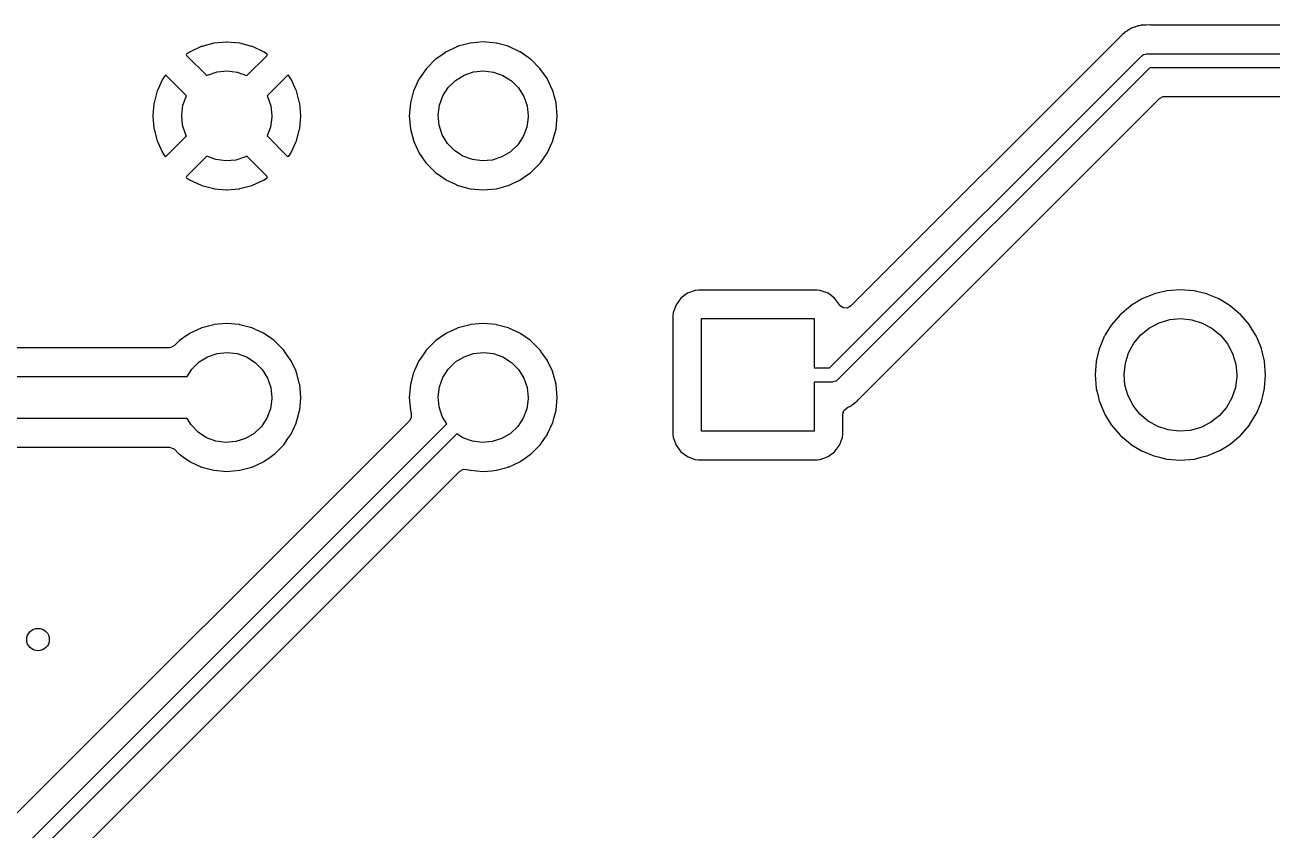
# Model space of a CAD drawing. Extents: x 0.3 to 11.5, y -8.2 to 3.2.
# Drawn here: x 9.9 to 10.771, y -2.288 to -1.725 of the extents above; entities that cross this region are included whole.
import ezdxf

# ---------------------------------------------------------------- set-up
doc = ezdxf.new("R2010")
doc.units = 0
doc.header["$MEASUREMENT"] = 0
doc.layers.add('BLACK', color=7, linetype='CONTINUOUS')

msp = doc.modelspace()

# ---------------------------------------------------------------- linework, layer by layer
at = {"layer": 'BLACK', "linetype": 'CONTINUOUS'}
for p, q in [((10.6818, -1.72512), (10.68, -1.72517)), ((10.6822, -1.72508), (10.6818, -1.72512)), ((10.6824, -1.72506), (10.6822, -1.72508)), ((10.6835, -1.72506), (10.6824, -1.72506)), ((10.6836, -1.72506), (10.6835, -1.72506)), ((10.686, -1.72498), (10.6836, -1.72506)), ((10.6863, -1.72497), (10.686, -1.72498)), ((10.686, -1.72498), (10.686, -1.72498)), ((10.6866, -1.72504), (10.6863, -1.72497)), ((10.687, -1.72506), (10.6866, -1.72504)), ((10.8809, -1.72506), (10.687, -1.72506)), ((10.6653, -1.73336), (10.477, -1.92169)), ((10.6656, -1.73302), (10.6653, -1.73336)), ((10.6664, -1.73209), (10.6656, -1.73302)), ((10.6667, -1.73167), (10.6664, -1.73209)), ((10.6674, -1.73121), (10.6667, -1.73167)), ((10.668, -1.7307), (10.6674, -1.73121)), ((10.6685, -1.73014), (10.668, -1.7307)), ((10.67, -1.72925), (10.6685, -1.73014)), ((10.6704, -1.72899), (10.67, -1.72925)), ((10.6713, -1.72836), (10.6704, -1.72899)), ((10.6718, -1.72797), (10.6713, -1.72836)), ((10.6723, -1.7278), (10.6718, -1.72797)), ((10.6726, -1.72768), (10.6723, -1.7278)), ((10.6733, -1.72733), (10.6726, -1.72768)), ((10.6737, -1.72709), (10.6733, -1.72733)), ((10.674, -1.72693), (10.6737, -1.72709)), ((10.675, -1.72663), (10.674, -1.72693)), ((10.6756, -1.72644), (10.675, -1.72663)), ((10.6761, -1.72629), (10.6756, -1.72644)), ((10.6774, -1.72577), (10.6761, -1.72629)), ((10.6777, -1.72565), (10.6774, -1.72577)), ((10.6774, -1.72577), (10.6774, -1.72577)), ((10.6784, -1.72556), (10.6777, -1.72565)), ((10.6785, -1.72555), (10.6784, -1.72556)), ((10.6793, -1.72539), (10.6785, -1.72555)), ((10.6797, -1.72526), (10.6793, -1.72539)), ((10.68, -1.72517), (10.6797, -1.72526)), ((10.6797, -1.72526), (10.6797, -1.72526)), ((10.0233, -1.7401), (10.0155, -1.74372)), ((10.0237, -1.73995), (10.0233, -1.7401)), ((10.032, -1.73773), (10.0237, -1.73995)), ((10.0324, -1.73766), (10.032, -1.73773)), ((10.0409, -1.73691), (10.0324, -1.73766)), ((10.0414, -1.73691), (10.0409, -1.73691)), ((10.0499, -1.73766), (10.0414, -1.73691)), ((10.0503, -1.73773), (10.0499, -1.73766)), ((10.0586, -1.73995), (10.0503, -1.73773)), ((10.059, -1.7401), (10.0586, -1.73995)), ((10.0668, -1.74372), (10.059, -1.7401)), ((10.2024, -1.74008), (10.1946, -1.74371)), ((10.2026, -1.73999), (10.2024, -1.74008)), ((10.2024, -1.74008), (10.2024, -1.74008)), ((10.2028, -1.73993), (10.2026, -1.73999)), ((10.2111, -1.73771), (10.2028, -1.73993)), ((10.2028, -1.73993), (10.2028, -1.73993)), ((10.2113, -1.73766), (10.2111, -1.73771)), ((10.2111, -1.73771), (10.2111, -1.73771)), ((10.2203, -1.73687), (10.2113, -1.73766)), ((10.2293, -1.73766), (10.2203, -1.73687)), ((10.2295, -1.73771), (10.2293, -1.73766)), ((10.2378, -1.73993), (10.2295, -1.73771)), ((10.2295, -1.73771), (10.2295, -1.73771)), ((10.238, -1.73999), (10.2378, -1.73993)), ((10.2378, -1.73993), (10.2378, -1.73993)), ((10.2382, -1.74008), (10.238, -1.73999)), ((10.2459, -1.74371), (10.2382, -1.74008)), ((10.2382, -1.74008), (10.2382, -1.74008)), ((10.0131, -1.74537), (10.0127, -1.74579)), ((10.0127, -1.74579), (10.013, -1.74632)), ((10.013, -1.74632), (10.0271, -1.76044)), ((10.0151, -1.74394), (10.0131, -1.74537)), ((10.0155, -1.74372), (10.0151, -1.74394)), ((10.0552, -1.76041), (10.0693, -1.74629)), ((10.0672, -1.74394), (10.0668, -1.74372)), ((10.0692, -1.74535), (10.0672, -1.74394)), ((10.0696, -1.74582), (10.0692, -1.74535)), ((10.0693, -1.74629), (10.0696, -1.74582)), ((10.187, -1.74897), (10.1807, -1.75534)), ((10.1872, -1.74884), (10.187, -1.74897)), ((10.1922, -1.74537), (10.1872, -1.74884)), ((10.1872, -1.74884), (10.1872, -1.74884)), ((10.1944, -1.7438), (10.1922, -1.74537)), ((10.1946, -1.74371), (10.1944, -1.7438)), ((10.1946, -1.74371), (10.1946, -1.74371)), ((10.2461, -1.7438), (10.2459, -1.74371)), ((10.2459, -1.74371), (10.2459, -1.74371)), ((10.2484, -1.74537), (10.2461, -1.7438)), ((10.2533, -1.74884), (10.2484, -1.74537)), ((10.2535, -1.74897), (10.2533, -1.74884)), ((10.2533, -1.74884), (10.2533, -1.74884)), ((10.2599, -1.75534), (10.2535, -1.74897)), ((10.4622, -1.96476), (10.6805, -1.74652)), ((10.6805, -1.74652), (10.6812, -1.746)), ((10.6812, -1.746), (10.6813, -1.74586)), ((10.6813, -1.74586), (10.6814, -1.74583)), ((10.6814, -1.74583), (10.6816, -1.74568)), ((10.6816, -1.74568), (10.6828, -1.74542)), ((10.6828, -1.74542), (10.6839, -1.74508)), ((10.6839, -1.74508), (10.898, -1.74508)), ((10.0277, -1.76008), (10.0344, -1.75782)), ((10.0344, -1.75782), (10.0414, -1.75709)), ((10.0414, -1.75709), (10.0483, -1.75792)), ((10.0483, -1.75792), (10.055, -1.76027)), ((10.1807, -1.75534), (10.1755, -1.76273)), ((10.2069, -1.76008), (10.2135, -1.75782)), ((10.2135, -1.75782), (10.2205, -1.75709)), ((10.2205, -1.75709), (10.2275, -1.75792)), ((10.2275, -1.75792), (10.2341, -1.76027)), ((10.2651, -1.76273), (10.2599, -1.75534)), ((10.686, -1.75492), (10.4677, -1.97316)), ((10.898, -1.75492), (10.686, -1.75492)), ((9.99629, -1.76293), (9.99266, -1.77071)), ((9.9965, -1.76256), (9.99629, -1.76293)), ((9.99791, -1.76054), (9.9965, -1.76256)), ((9.99839, -1.76018), (9.99791, -1.76054)), ((9.99885, -1.76043), (9.99839, -1.76018)), ((10.013, -1.77454), (9.99885, -1.76043)), ((10.0271, -1.76044), (10.0277, -1.76008)), ((10.055, -1.76027), (10.0552, -1.76041)), ((10.0834, -1.76046), (10.0693, -1.77457)), ((10.0839, -1.76018), (10.0834, -1.76046)), ((10.0844, -1.76051), (10.0839, -1.76018)), ((10.0858, -1.76256), (10.0844, -1.76051)), ((10.086, -1.76293), (10.0858, -1.76256)), ((10.0896, -1.77071), (10.086, -1.76293)), ((10.1754, -1.76292), (10.1721, -1.77009)), ((10.1755, -1.76273), (10.1754, -1.76292)), ((10.1754, -1.76292), (10.1754, -1.76292)), ((10.1921, -1.77458), (10.1959, -1.76868)), ((10.1959, -1.76868), (10.2009, -1.76376)), ((10.2009, -1.76376), (10.2069, -1.76008)), ((10.2341, -1.76027), (10.24, -1.76404)), ((10.24, -1.76404), (10.245, -1.76902)), ((10.2652, -1.76292), (10.2651, -1.76273)), ((10.2685, -1.77009), (10.2652, -1.76292)), ((10.2652, -1.76292), (10.2652, -1.76292)), ((9.99251, -1.77111), (9.99029, -1.7794)), ((9.99266, -1.77071), (9.99251, -1.77111)), ((10.0105, -1.78118), (10.0129, -1.77458)), ((10.0129, -1.77458), (10.013, -1.77454)), ((10.0693, -1.77457), (10.0695, -1.77497)), ((10.0695, -1.77497), (10.0719, -1.7816)), ((10.0898, -1.77111), (10.0896, -1.77071)), ((10.092, -1.7794), (10.0898, -1.77111)), ((10.1716, -1.7711), (10.1694, -1.77939)), ((10.1717, -1.7709), (10.1716, -1.7711)), ((10.1716, -1.7711), (10.1716, -1.7711)), ((10.1721, -1.77009), (10.1717, -1.7709)), ((10.1897, -1.78118), (10.1921, -1.77458)), ((10.245, -1.76902), (10.2487, -1.77497)), ((10.2487, -1.77497), (10.251, -1.7816)), ((10.2689, -1.7709), (10.2685, -1.77009)), ((10.2689, -1.7711), (10.2689, -1.7709)), ((10.2712, -1.77939), (10.2689, -1.7711)), ((10.2689, -1.7711), (10.2689, -1.7711)), ((10.4829, -1.98632), (10.6928, -1.77639)), ((10.6928, -1.77639), (10.6953, -1.77505)), ((10.6953, -1.77505), (10.6963, -1.77494)), ((10.6963, -1.77494), (10.8809, -1.77494)), ((9.99022, -1.77982), (9.98947, -1.78837)), ((9.99029, -1.7794), (9.99022, -1.77982)), ((10.0097, -1.78814), (10.0105, -1.78118)), ((10.0719, -1.7816), (10.0726, -1.78858)), ((10.0921, -1.77982), (10.092, -1.7794)), ((10.0928, -1.78837), (10.0921, -1.77982)), ((10.1694, -1.7796), (10.1686, -1.78858)), ((10.1694, -1.77939), (10.1694, -1.7796)), ((10.1888, -1.78814), (10.1897, -1.78118)), ((10.251, -1.7816), (10.2518, -1.78858)), ((10.2712, -1.7796), (10.2712, -1.77939)), ((10.272, -1.78858), (10.2712, -1.7796)), ((9.98947, -1.78837), (9.98947, -1.7888)), ((9.98947, -1.7888), (9.99022, -1.79734)), ((10.0103, -1.79513), (10.0097, -1.78814)), ((10.0726, -1.78946), (10.0717, -1.79642)), ((10.0726, -1.78858), (10.0726, -1.78946)), ((10.0921, -1.79734), (10.0928, -1.7888)), ((10.0928, -1.7888), (10.0928, -1.78837)), ((10.1686, -1.78858), (10.1694, -1.79756)), ((10.1895, -1.79513), (10.1888, -1.78814)), ((10.2518, -1.78946), (10.2508, -1.79642)), ((10.2518, -1.78858), (10.2518, -1.78946)), ((10.2712, -1.79756), (10.272, -1.78858)), ((9.99022, -1.79734), (9.99029, -1.79777)), ((9.99029, -1.79777), (9.99251, -1.80605)), ((9.99888, -1.81671), (10.013, -1.80256)), ((10.0126, -1.80179), (10.0103, -1.79513)), ((10.013, -1.80256), (10.0126, -1.80179)), ((10.0717, -1.79642), (10.0693, -1.8026)), ((10.0693, -1.8026), (10.0834, -1.81674)), ((10.0898, -1.80605), (10.092, -1.79777)), ((10.092, -1.79777), (10.0921, -1.79734)), ((10.1694, -1.79756), (10.1694, -1.79777)), ((10.1694, -1.79777), (10.1694, -1.79777)), ((10.1694, -1.79777), (10.1715, -1.80564)), ((10.1917, -1.80179), (10.1895, -1.79513)), ((10.1953, -1.8078), (10.1917, -1.80179)), ((10.2483, -1.80298), (10.2444, -1.80883)), ((10.2508, -1.79642), (10.2483, -1.80298)), ((10.269, -1.80564), (10.2712, -1.79777)), ((10.2712, -1.79777), (10.2712, -1.79756)), ((10.2712, -1.79777), (10.2712, -1.79777)), ((9.99251, -1.80605), (9.99266, -1.80646)), ((9.99266, -1.80646), (9.99629, -1.81423)), ((10.086, -1.81423), (10.0896, -1.80646)), ((10.0896, -1.80646), (10.0898, -1.80605)), ((10.1715, -1.80564), (10.1717, -1.80627)), ((10.1717, -1.80627), (10.1718, -1.80647)), ((10.1718, -1.80647), (10.1718, -1.80647)), ((10.1718, -1.80647), (10.1754, -1.81424)), ((10.2002, -1.81285), (10.1953, -1.8078)), ((10.2444, -1.80883), (10.2393, -1.81367)), ((10.2652, -1.81424), (10.2688, -1.80647)), ((10.2688, -1.80647), (10.2689, -1.80627)), ((10.2688, -1.80647), (10.2688, -1.80647)), ((10.2689, -1.80627), (10.269, -1.80564)), ((9.99629, -1.81423), (9.9965, -1.81461)), ((9.9965, -1.81461), (9.99794, -1.81666)), ((9.99794, -1.81666), (9.99835, -1.81699)), ((9.99835, -1.81699), (9.99888, -1.81671)), ((10.0271, -1.81676), (10.013, -1.83088)), ((10.0335, -1.81914), (10.0271, -1.81676)), ((10.0405, -1.82007), (10.0335, -1.81914)), ((10.0475, -1.81944), (10.0405, -1.82007)), ((10.0542, -1.81727), (10.0475, -1.81944)), ((10.0551, -1.81669), (10.0542, -1.81727)), ((10.0693, -1.83085), (10.0551, -1.81669)), ((10.0834, -1.81674), (10.0839, -1.81699)), ((10.0839, -1.81699), (10.0844, -1.81662)), ((10.0844, -1.81662), (10.0858, -1.81461)), ((10.0858, -1.81461), (10.086, -1.81423)), ((10.1754, -1.81424), (10.1754, -1.81424)), ((10.1754, -1.81424), (10.1755, -1.81444)), ((10.1755, -1.81444), (10.1756, -1.81462)), ((10.1756, -1.81462), (10.1803, -1.8213)), ((10.2061, -1.8167), (10.2002, -1.81285)), ((10.2127, -1.81914), (10.2061, -1.8167)), ((10.2196, -1.82007), (10.2127, -1.81914)), ((10.2266, -1.81944), (10.2196, -1.82007)), ((10.2333, -1.81727), (10.2266, -1.81944)), ((10.2393, -1.81367), (10.2333, -1.81727)), ((10.2603, -1.8213), (10.2649, -1.81462)), ((10.2649, -1.81462), (10.2651, -1.81444)), ((10.2651, -1.81444), (10.2652, -1.81424)), ((10.2652, -1.81424), (10.2652, -1.81424)), ((10.1803, -1.8213), (10.1807, -1.82182)), ((10.1807, -1.82182), (10.187, -1.8282)), ((10.187, -1.8282), (10.1872, -1.82832)), ((10.1872, -1.82832), (10.1872, -1.82832)), ((10.1872, -1.82832), (10.189, -1.8296)), ((10.189, -1.8296), (10.1944, -1.83337)), ((10.2461, -1.83337), (10.2515, -1.8296)), ((10.2515, -1.8296), (10.2533, -1.82832)), ((10.2533, -1.82832), (10.2535, -1.8282)), ((10.2533, -1.82832), (10.2533, -1.82832)), ((10.2535, -1.8282), (10.2599, -1.82182)), ((10.2599, -1.82182), (10.2603, -1.8213)), ((10.013, -1.83088), (10.0127, -1.83134)), ((10.0127, -1.83134), (10.0131, -1.83181)), ((10.0131, -1.83181), (10.0151, -1.83323)), ((10.0151, -1.83323), (10.0155, -1.83344)), ((10.0155, -1.83344), (10.0233, -1.83707)), ((10.0233, -1.83707), (10.0237, -1.83721)), ((10.0237, -1.83721), (10.032, -1.83943)), ((10.0503, -1.83943), (10.0586, -1.83721)), ((10.0586, -1.83721), (10.059, -1.83707)), ((10.059, -1.83707), (10.0668, -1.83344)), ((10.0668, -1.83344), (10.0672, -1.83323)), ((10.0672, -1.83323), (10.0692, -1.83179)), ((10.0692, -1.83179), (10.0695, -1.83138)), ((10.0695, -1.83138), (10.0693, -1.83085)), ((10.1944, -1.83337), (10.1946, -1.83346)), ((10.1946, -1.83346), (10.1946, -1.83346)), ((10.1946, -1.83346), (10.2004, -1.83615)), ((10.2004, -1.83615), (10.2026, -1.83718)), ((10.2026, -1.83718), (10.2028, -1.83723)), ((10.2028, -1.83723), (10.2028, -1.83723)), ((10.2028, -1.83723), (10.2111, -1.83945)), ((10.2295, -1.83945), (10.2378, -1.83723)), ((10.2378, -1.83723), (10.238, -1.83718)), ((10.2378, -1.83723), (10.2378, -1.83723)), ((10.238, -1.83718), (10.2402, -1.83615)), ((10.2402, -1.83615), (10.2459, -1.83346)), ((10.2459, -1.83346), (10.2461, -1.83337)), ((10.2459, -1.83346), (10.2459, -1.83346)), ((10.032, -1.83943), (10.0324, -1.83951)), ((10.0324, -1.83951), (10.0409, -1.84026)), ((10.0409, -1.84026), (10.0414, -1.84026)), ((10.0414, -1.84026), (10.0499, -1.83951)), ((10.0499, -1.83951), (10.0503, -1.83943)), ((10.2111, -1.83945), (10.2111, -1.83945)), ((10.2111, -1.83945), (10.2113, -1.83951)), ((10.2113, -1.83951), (10.2203, -1.8403)), ((10.2203, -1.8403), (10.2293, -1.83951)), ((10.2293, -1.83951), (10.2295, -1.83945)), ((10.2295, -1.83945), (10.2295, -1.83945)), ((10.3584, -1.91601), (10.355, -1.9206)), ((10.363, -1.91257), (10.3584, -1.91601)), ((10.3684, -1.91056), (10.363, -1.91257)), ((10.3708, -1.9103), (10.3684, -1.91056)), ((10.4534, -1.9103), (10.3708, -1.9103)), ((10.4558, -1.91056), (10.4534, -1.9103)), ((10.4612, -1.91257), (10.4558, -1.91056)), ((10.4658, -1.91601), (10.4612, -1.91257)), ((10.4692, -1.9206), (10.4658, -1.91601)), ((10.6802, -1.91671), (10.6725, -1.92139)), ((10.6803, -1.9166), (10.6802, -1.91671)), ((10.6805, -1.91653), (10.6803, -1.9166)), ((10.6888, -1.9131), (10.6805, -1.91653)), ((10.6805, -1.91653), (10.6805, -1.91653)), ((10.689, -1.91303), (10.6888, -1.9131)), ((10.6888, -1.9131), (10.6888, -1.9131)), ((10.6921, -1.91227), (10.689, -1.91303)), ((10.6979, -1.91089), (10.6921, -1.91227)), ((10.6981, -1.91085), (10.6979, -1.91089)), ((10.6979, -1.91089), (10.6979, -1.91089)), ((10.7074, -1.91011), (10.6981, -1.91085)), ((10.7167, -1.91085), (10.7074, -1.91011)), ((10.7169, -1.91089), (10.7167, -1.91085)), ((10.7226, -1.91227), (10.7169, -1.91089)), ((10.7169, -1.91089), (10.7169, -1.91089)), ((10.7258, -1.91303), (10.7226, -1.91227)), ((10.726, -1.9131), (10.7258, -1.91303)), ((10.7342, -1.91653), (10.726, -1.9131)), ((10.726, -1.9131), (10.726, -1.9131)), ((10.7344, -1.9166), (10.7342, -1.91653)), ((10.7342, -1.91653), (10.7342, -1.91653)), ((10.7346, -1.91671), (10.7344, -1.9166)), ((10.7422, -1.92139), (10.7346, -1.91671)), ((10.355, -1.9206), (10.353, -1.92597)), ((10.4693, -1.9208), (10.4692, -1.9206)), ((10.4695, -1.92116), (10.4693, -1.9208)), ((10.4717, -1.92283), (10.4695, -1.92116)), ((10.4745, -1.92303), (10.4717, -1.92283)), ((10.477, -1.92169), (10.4745, -1.92303)), ((10.6724, -1.92149), (10.6652, -1.92756)), ((10.6725, -1.92139), (10.6724, -1.92149)), ((10.6725, -1.92139), (10.6725, -1.92139)), ((10.7424, -1.92149), (10.7422, -1.92139)), ((10.7422, -1.92139), (10.7422, -1.92139)), ((10.7495, -1.92756), (10.7424, -1.92149)), ((10.0411, -1.93372), (10.0322, -1.93451)), ((10.0501, -1.93451), (10.0411, -1.93372)), ((10.2203, -1.93372), (10.2113, -1.93451)), ((10.2293, -1.93451), (10.2203, -1.93372)), ((10.353, -1.92597), (10.3527, -1.92842)), ((10.3527, -1.92842), (10.3527, -2.01095)), ((10.3727, -2.00906), (10.3727, -1.93031)), ((10.3727, -1.93031), (10.4515, -1.93031)), ((10.4515, -1.93031), (10.4515, -1.96476)), ((10.6652, -1.92756), (10.6592, -1.93467)), ((10.6858, -1.93674), (10.6926, -1.93318)), ((10.6926, -1.93318), (10.7, -1.93101)), ((10.7, -1.93101), (10.7076, -1.93032)), ((10.7076, -1.93032), (10.7153, -1.93112)), ((10.7153, -1.93112), (10.7226, -1.93339)), ((10.7226, -1.93339), (10.7294, -1.93705)), ((10.7556, -1.93467), (10.7495, -1.92756)), ((10.0134, -1.94197), (10.0081, -1.94569)), ((10.0153, -1.94065), (10.0134, -1.94197)), ((10.0155, -1.94056), (10.0153, -1.94065)), ((10.0233, -1.93693), (10.0155, -1.94056)), ((10.0155, -1.94056), (10.0155, -1.94056)), ((10.0235, -1.93684), (10.0233, -1.93693)), ((10.0233, -1.93693), (10.0233, -1.93693)), ((10.0237, -1.93678), (10.0235, -1.93684)), ((10.032, -1.93456), (10.0237, -1.93678)), ((10.0237, -1.93678), (10.0237, -1.93678)), ((10.0322, -1.93451), (10.032, -1.93456)), ((10.032, -1.93456), (10.032, -1.93456)), ((10.0503, -1.93456), (10.0501, -1.93451)), ((10.0586, -1.93678), (10.0503, -1.93456)), ((10.0503, -1.93456), (10.0503, -1.93456)), ((10.0588, -1.93684), (10.0586, -1.93678)), ((10.0586, -1.93678), (10.0586, -1.93678)), ((10.059, -1.93693), (10.0588, -1.93684)), ((10.0668, -1.94056), (10.059, -1.93693)), ((10.059, -1.93693), (10.059, -1.93693)), ((10.067, -1.94065), (10.0668, -1.94056)), ((10.0668, -1.94056), (10.0668, -1.94056)), ((10.0689, -1.94197), (10.067, -1.94065)), ((10.0742, -1.94569), (10.0689, -1.94197)), ((10.1925, -1.94197), (10.1872, -1.94569)), ((10.1944, -1.94065), (10.1925, -1.94197)), ((10.1946, -1.94056), (10.1944, -1.94065)), ((10.2024, -1.93693), (10.1946, -1.94056)), ((10.1946, -1.94056), (10.1946, -1.94056)), ((10.2026, -1.93684), (10.2024, -1.93693)), ((10.2024, -1.93693), (10.2024, -1.93693)), ((10.2028, -1.93678), (10.2026, -1.93684)), ((10.2111, -1.93456), (10.2028, -1.93678)), ((10.2028, -1.93678), (10.2028, -1.93678)), ((10.2113, -1.93451), (10.2111, -1.93456)), ((10.2111, -1.93456), (10.2111, -1.93456)), ((10.2295, -1.93456), (10.2293, -1.93451)), ((10.2378, -1.93678), (10.2295, -1.93456)), ((10.2295, -1.93456), (10.2295, -1.93456)), ((10.238, -1.93684), (10.2378, -1.93678)), ((10.2378, -1.93678), (10.2378, -1.93678)), ((10.2382, -1.93693), (10.238, -1.93684)), ((10.2459, -1.94056), (10.2382, -1.93693)), ((10.2382, -1.93693), (10.2382, -1.93693)), ((10.2461, -1.94065), (10.2459, -1.94056)), ((10.2459, -1.94056), (10.2459, -1.94056)), ((10.248, -1.94197), (10.2461, -1.94065)), ((10.2533, -1.94569), (10.248, -1.94197)), ((10.6542, -1.94282), (10.651, -1.95051)), ((10.6543, -1.94264), (10.6542, -1.94282)), ((10.6542, -1.94282), (10.6542, -1.94282)), ((10.6548, -1.94173), (10.6543, -1.94264)), ((10.6591, -1.93483), (10.6548, -1.94173)), ((10.6592, -1.93467), (10.6591, -1.93483)), ((10.6591, -1.93483), (10.6591, -1.93483)), ((10.6749, -1.94744), (10.6798, -1.94156)), ((10.6798, -1.94156), (10.6858, -1.93674)), ((10.7294, -1.93705), (10.7353, -1.94194)), ((10.7353, -1.94194), (10.7402, -1.9479)), ((10.7557, -1.93483), (10.7556, -1.93467)), ((10.7599, -1.94173), (10.7557, -1.93483)), ((10.7557, -1.93483), (10.7557, -1.93483)), ((10.7605, -1.94264), (10.7599, -1.94173)), ((10.7605, -1.94282), (10.7605, -1.94264)), ((10.7637, -1.95051), (10.7605, -1.94282)), ((10.7605, -1.94282), (10.7605, -1.94282)), ((10.001, -1.95065), (9.69498, -1.95065)), ((10.0021, -1.95054), (10.001, -1.95065)), ((10.0045, -1.9492), (10.0021, -1.95054)), ((10.0079, -1.94582), (10.0045, -1.9492)), ((10.0081, -1.94569), (10.0079, -1.94582)), ((10.0081, -1.94569), (10.0081, -1.94569)), ((10.0744, -1.94582), (10.0742, -1.94569)), ((10.0742, -1.94569), (10.0742, -1.94569)), ((10.0808, -1.95219), (10.0744, -1.94582)), ((10.187, -1.94582), (10.1807, -1.95219)), ((10.1872, -1.94569), (10.187, -1.94582)), ((10.1872, -1.94569), (10.1872, -1.94569)), ((10.2535, -1.94582), (10.2533, -1.94569)), ((10.2533, -1.94569), (10.2533, -1.94569)), ((10.2599, -1.95219), (10.2535, -1.94582)), ((10.6507, -1.95147), (10.6486, -1.95998)), ((10.651, -1.95051), (10.6507, -1.95128)), ((10.6507, -1.95128), (10.6507, -1.95147)), ((10.6712, -1.95418), (10.6749, -1.94744)), ((10.7402, -1.9479), (10.7438, -1.95468)), ((10.764, -1.95128), (10.7637, -1.95051)), ((10.7641, -1.95147), (10.764, -1.95128)), ((10.7661, -1.95998), (10.7641, -1.95147)), ((10.0218, -1.96061), (10.0277, -1.95693)), ((10.0277, -1.95693), (10.0344, -1.95467)), ((10.0344, -1.95467), (10.0414, -1.95394)), ((10.0414, -1.95394), (10.0483, -1.95477)), ((10.0483, -1.95477), (10.055, -1.95712)), ((10.055, -1.95712), (10.0609, -1.96089)), ((10.0809, -1.95237), (10.0808, -1.95219)), ((10.0822, -1.95426), (10.0809, -1.95237)), ((10.0809, -1.95237), (10.0809, -1.95237)), ((10.0859, -1.95958), (10.0822, -1.95426)), ((10.086, -1.95977), (10.0859, -1.95958)), ((10.0895, -1.96714), (10.086, -1.95977)), ((10.086, -1.95977), (10.086, -1.95977)), ((10.1754, -1.95977), (10.172, -1.96714)), ((10.1755, -1.95958), (10.1754, -1.95977)), ((10.1754, -1.95977), (10.1754, -1.95977)), ((10.1792, -1.95426), (10.1755, -1.95958)), ((10.1805, -1.95237), (10.1792, -1.95426)), ((10.1807, -1.95219), (10.1805, -1.95237)), ((10.1805, -1.95237), (10.1805, -1.95237)), ((10.2009, -1.96061), (10.2069, -1.95693)), ((10.2069, -1.95693), (10.2135, -1.95467)), ((10.2135, -1.95467), (10.2205, -1.95394)), ((10.2205, -1.95394), (10.2275, -1.95477)), ((10.2275, -1.95477), (10.2341, -1.95712)), ((10.2341, -1.95712), (10.24, -1.96089)), ((10.26, -1.95237), (10.2599, -1.95219)), ((10.2613, -1.95426), (10.26, -1.95237)), ((10.26, -1.95237), (10.26, -1.95237)), ((10.2651, -1.95958), (10.2613, -1.95426)), ((10.2652, -1.95977), (10.2651, -1.95958)), ((10.2686, -1.96714), (10.2652, -1.95977)), ((10.2652, -1.95977), (10.2652, -1.95977)), ((10.6485, -1.96037), (10.6478, -1.96969)), ((10.6486, -1.95998), (10.6485, -1.96037)), ((10.6689, -1.9615), (10.6712, -1.95418)), ((10.7438, -1.95468), (10.746, -1.96204)), ((10.7662, -1.96037), (10.7661, -1.95998)), ((10.7669, -1.96969), (10.7662, -1.96037)), ((10.0134, -1.97067), (10.0167, -1.96553)), ((10.0167, -1.96553), (10.0218, -1.96061)), ((10.0609, -1.96089), (10.0658, -1.96587)), ((10.0658, -1.96587), (10.0695, -1.97182)), ((10.0897, -1.96775), (10.0895, -1.96714)), ((10.0898, -1.96796), (10.0897, -1.96775)), ((10.092, -1.97624), (10.0898, -1.96796)), ((10.0898, -1.96796), (10.0898, -1.96796)), ((10.1716, -1.96796), (10.1694, -1.97624)), ((10.1717, -1.96775), (10.1716, -1.96796)), ((10.1716, -1.96796), (10.1716, -1.96796)), ((10.172, -1.96714), (10.1717, -1.96775)), ((10.1921, -1.97143), (10.1959, -1.96553)), ((10.1959, -1.96553), (10.2009, -1.96061)), ((10.24, -1.96089), (10.245, -1.96587)), ((10.245, -1.96587), (10.2487, -1.97182)), ((10.2689, -1.96775), (10.2686, -1.96714)), ((10.2689, -1.96796), (10.2689, -1.96775)), ((10.2712, -1.97624), (10.2689, -1.96796)), ((10.2689, -1.96796), (10.2689, -1.96796)), ((10.4515, -1.96476), (10.4622, -1.96476)), ((10.668, -1.96914), (10.6689, -1.9615)), ((10.746, -1.96204), (10.7467, -1.96969)), ((7.80419, -1.97067), (10.0134, -1.97067)), ((10.0695, -1.97182), (10.0719, -1.97846)), ((10.0921, -1.97645), (10.092, -1.97624)), ((10.0929, -1.98543), (10.0921, -1.97645)), ((10.1694, -1.97645), (10.1686, -1.98543)), ((10.1694, -1.97624), (10.1694, -1.97645)), ((10.1897, -1.97803), (10.1921, -1.97143)), ((10.2487, -1.97182), (10.251, -1.97846)), ((10.2712, -1.97645), (10.2712, -1.97624)), ((10.272, -1.98543), (10.2712, -1.97645)), ((10.4643, -1.97461), (10.4515, -1.97461)), ((10.4515, -1.97461), (10.4515, -2.00906)), ((10.4654, -1.97426), (10.4643, -1.97461)), ((10.4666, -1.97401), (10.4654, -1.97426)), ((10.4668, -1.97386), (10.4666, -1.97401)), ((10.4669, -1.97383), (10.4668, -1.97386)), ((10.467, -1.97369), (10.4669, -1.97383)), ((10.4677, -1.97316), (10.467, -1.97369)), ((10.6478, -1.96969), (10.6485, -1.979)), ((10.6686, -1.97679), (10.668, -1.96914)), ((10.6708, -1.98418), (10.6686, -1.97679)), ((10.7467, -1.97078), (10.7458, -1.97841)), ((10.7467, -1.96969), (10.7467, -1.97078)), ((10.7662, -1.979), (10.7669, -1.96969)), ((10.0726, -1.98631), (10.0717, -1.99327)), ((10.0719, -1.97846), (10.0726, -1.98543)), ((10.0726, -1.98543), (10.0726, -1.98631)), ((10.0921, -1.99441), (10.0929, -1.98543)), ((10.1686, -1.98543), (10.1694, -1.99441)), ((10.1888, -1.98499), (10.1897, -1.97803)), ((10.1895, -1.99198), (10.1888, -1.98499)), ((10.2518, -1.98631), (10.2508, -1.99327)), ((10.251, -1.97846), (10.2518, -1.98543)), ((10.2518, -1.98543), (10.2518, -1.98631)), ((10.2712, -1.99441), (10.272, -1.98543)), ((10.4826, -1.98667), (10.4829, -1.98632)), ((10.6485, -1.979), (10.6486, -1.97919)), ((10.6486, -1.97919), (10.6486, -1.97919)), ((10.6486, -1.97919), (10.6498, -1.98433)), ((10.6498, -1.98433), (10.6507, -1.98809)), ((10.6743, -1.99101), (10.6708, -1.98418)), ((10.7433, -1.9857), (10.7395, -1.99238)), ((10.7458, -1.97841), (10.7433, -1.9857)), ((10.764, -1.98809), (10.7649, -1.98433)), ((10.7649, -1.98433), (10.7662, -1.97919)), ((10.7662, -1.97919), (10.7662, -1.979)), ((10.7662, -1.97919), (10.7662, -1.97919)), ((10.0717, -1.99327), (10.0692, -1.99983)), ((10.0906, -1.99996), (10.092, -1.99462)), ((10.092, -1.99462), (10.0921, -1.99441)), ((10.092, -1.99462), (10.092, -1.99462)), ((10.1694, -1.99441), (10.1699, -1.99659)), ((10.1917, -1.99864), (10.1895, -1.99198)), ((10.2508, -1.99327), (10.2483, -1.99983)), ((10.2697, -1.99996), (10.2712, -1.99462)), ((10.2712, -1.99462), (10.2712, -1.99441)), ((10.2712, -1.99462), (10.2712, -1.99462)), ((10.4715, -1.99717), (10.4723, -1.99449)), ((10.4723, -1.99449), (10.4743, -1.99279)), ((10.4742, -1.99276), (10.4744, -1.99264)), ((10.4743, -1.99279), (10.4742, -1.99276)), ((10.4744, -1.99264), (10.4746, -1.99256)), ((10.4746, -1.99256), (10.4749, -1.99235)), ((10.4749, -1.99235), (10.4756, -1.99201)), ((10.4756, -1.99201), (10.4764, -1.99171)), ((10.4764, -1.99171), (10.4778, -1.99069)), ((10.4778, -1.99069), (10.4782, -1.99043)), ((10.4782, -1.99043), (10.4794, -1.98971)), ((10.4794, -1.98971), (10.4797, -1.98955)), ((10.4794, -1.98971), (10.4794, -1.98971)), ((10.4797, -1.98955), (10.4802, -1.98899)), ((10.4802, -1.98899), (10.4808, -1.98848)), ((10.4808, -1.98848), (10.4811, -1.98827)), ((10.4811, -1.98827), (10.4815, -1.98801)), ((10.4815, -1.98801), (10.4826, -1.98667)), ((10.6507, -1.98809), (10.6508, -1.98827)), ((10.6508, -1.98827), (10.6508, -1.98827)), ((10.6508, -1.98827), (10.6541, -1.99619)), ((10.679, -1.99703), (10.6743, -1.99101)), ((10.7395, -1.99238), (10.7345, -1.9982)), ((10.7607, -1.99619), (10.764, -1.98827)), ((10.764, -1.98827), (10.764, -1.98809)), ((10.764, -1.98827), (10.764, -1.98827)), ((10.0135, -2.0002), (7.79808, -2.0002)), ((10.1687, -2.0017), (9.45277, -2.71767)), ((9.45961, -2.73915), (10.1949, -2.00389)), ((10.0162, -2.00465), (10.0135, -2.0002)), ((10.0692, -1.99983), (10.0653, -2.00568)), ((10.086, -2.01109), (10.0896, -2.00332)), ((10.0896, -2.00332), (10.0897, -2.00312)), ((10.0896, -2.00332), (10.0896, -2.00332)), ((10.0897, -2.00312), (10.0906, -1.99996)), ((10.17, -1.99971), (10.1687, -2.0017)), ((10.1699, -1.99659), (10.17, -1.99691)), ((10.17, -1.99691), (10.17, -1.99971)), ((10.1949, -2.00389), (10.1917, -1.99864)), ((10.2483, -1.99983), (10.2444, -2.00568)), ((10.2652, -2.01095), (10.2688, -2.00332)), ((10.2688, -2.00332), (10.2689, -2.00312)), ((10.2688, -2.00332), (10.2688, -2.00332)), ((10.2689, -2.00312), (10.2697, -1.99996)), ((10.4715, -2.01095), (10.4715, -1.99717)), ((10.6541, -1.99619), (10.6543, -1.99673)), ((10.6543, -1.99673), (10.6544, -1.9969)), ((10.6544, -1.9969), (10.6591, -2.00454)), ((10.6849, -2.00201), (10.679, -1.99703)), ((10.6916, -2.00576), (10.6849, -2.00201)), ((10.7285, -2.00293), (10.7216, -2.00639)), ((10.7345, -1.9982), (10.7285, -2.00293)), ((10.7557, -2.00454), (10.7603, -1.9969)), ((10.7603, -1.9969), (10.7605, -1.99673)), ((10.7605, -1.99673), (10.7607, -1.99619)), ((10.2019, -2.0108), (9.46513, -2.74755)), ((10.0211, -2.0097), (10.0162, -2.00465)), ((10.0269, -2.01355), (10.0211, -2.0097)), ((10.0602, -2.01052), (10.0542, -2.01412)), ((10.0653, -2.00568), (10.0602, -2.01052)), ((10.0839, -2.01417), (10.0859, -2.01129)), ((10.0859, -2.01129), (10.086, -2.01109)), ((10.086, -2.01109), (10.086, -2.01109)), ((10.2061, -2.01355), (10.2019, -2.0108)), ((10.2393, -2.01052), (10.2333, -2.01412)), ((10.2444, -2.00568), (10.2393, -2.01052)), ((10.263, -2.01417), (10.2651, -2.01129)), ((10.2651, -2.01129), (10.2652, -2.01109)), ((10.2652, -2.01109), (10.2652, -2.01095)), ((10.2652, -2.01109), (10.2652, -2.01109)), ((10.3527, -2.01095), (10.353, -2.0134)), ((10.4515, -2.00906), (10.3727, -2.00906)), ((10.4712, -2.0134), (10.4715, -2.01095)), ((10.6591, -2.00454), (10.6591, -2.00454)), ((10.6591, -2.00454), (10.6592, -2.0047)), ((10.6592, -2.0047), (10.6652, -2.01181)), ((10.6652, -2.01181), (10.6654, -2.01194)), ((10.6654, -2.01194), (10.6654, -2.01198)), ((10.6654, -2.01198), (10.6724, -2.01788)), ((10.6989, -2.00814), (10.6916, -2.00576)), ((10.7065, -2.00905), (10.6989, -2.00814)), ((10.7142, -2.00846), (10.7065, -2.00905)), ((10.7216, -2.00639), (10.7142, -2.00846)), ((10.7424, -2.01788), (10.7493, -2.01198)), ((10.7493, -2.01194), (10.7495, -2.01181)), ((10.7493, -2.01198), (10.7493, -2.01194)), ((10.7495, -2.01181), (10.7556, -2.0047)), ((10.7556, -2.0047), (10.7557, -2.00454)), ((10.7557, -2.00454), (10.7557, -2.00454)), ((7.80121, -2.02022), (10.001, -2.02022)), ((10.001, -2.02022), (10.0037, -2.021)), ((10.0037, -2.021), (10.0045, -2.02167)), ((10.0335, -2.01599), (10.0269, -2.01355)), ((10.0405, -2.01692), (10.0335, -2.01599)), ((10.0475, -2.01629), (10.0405, -2.01692)), ((10.0542, -2.01412), (10.0475, -2.01629)), ((10.0744, -2.02505), (10.0808, -2.01867)), ((10.0808, -2.01867), (10.0809, -2.01844)), ((10.0809, -2.01844), (10.0839, -2.01417)), ((10.2127, -2.01599), (10.2061, -2.01355)), ((10.2196, -2.01692), (10.2127, -2.01599)), ((10.2266, -2.01629), (10.2196, -2.01692)), ((10.2333, -2.01412), (10.2266, -2.01629)), ((10.2535, -2.02505), (10.2599, -2.01867)), ((10.2599, -2.01867), (10.2601, -2.01844)), ((10.2601, -2.01844), (10.263, -2.01417)), ((10.353, -2.0134), (10.355, -2.01877)), ((10.355, -2.01877), (10.3584, -2.02336)), ((10.4658, -2.02336), (10.4692, -2.01877)), ((10.4692, -2.01877), (10.4712, -2.0134)), ((10.6724, -2.01788), (10.6725, -2.01798)), ((10.6725, -2.01798), (10.6725, -2.01798)), ((10.6725, -2.01798), (10.6795, -2.02224)), ((10.7353, -2.02224), (10.7422, -2.01798)), ((10.7422, -2.01798), (10.7424, -2.01788)), ((10.7422, -2.01798), (10.7422, -2.01798)), ((10.0045, -2.02167), (10.0079, -2.02505)), ((10.0079, -2.02505), (10.0081, -2.02517)), ((10.0081, -2.02517), (10.0081, -2.02517)), ((10.0081, -2.02517), (10.0108, -2.02708)), ((10.0108, -2.02708), (10.0153, -2.03022)), ((10.067, -2.03022), (10.0715, -2.02708)), ((10.0715, -2.02708), (10.0742, -2.02517)), ((10.0742, -2.02517), (10.0744, -2.02505)), ((10.0742, -2.02517), (10.0742, -2.02517)), ((10.2461, -2.03022), (10.2506, -2.02708)), ((10.2506, -2.02708), (10.2533, -2.02517)), ((10.2533, -2.02517), (10.2535, -2.02505)), ((10.2533, -2.02517), (10.2533, -2.02517)), ((10.3584, -2.02336), (10.363, -2.0268)), ((10.363, -2.0268), (10.3684, -2.02881)), ((10.3684, -2.02881), (10.3708, -2.02907)), ((10.3708, -2.02907), (10.4534, -2.02907)), ((10.4534, -2.02907), (10.4558, -2.02881)), ((10.4558, -2.02881), (10.4612, -2.0268)), ((10.4612, -2.0268), (10.4658, -2.02336)), ((10.6795, -2.02224), (10.6803, -2.02277)), ((10.6803, -2.02277), (10.6805, -2.02284)), ((10.6805, -2.02284), (10.6805, -2.02284)), ((10.6805, -2.02284), (10.6888, -2.02626)), ((10.6888, -2.02626), (10.689, -2.02634)), ((10.689, -2.02634), (10.6918, -2.02703)), ((10.6918, -2.02703), (10.6979, -2.02848)), ((10.6979, -2.02848), (10.6979, -2.02848)), ((10.6979, -2.02848), (10.6981, -2.02853)), ((10.6981, -2.02853), (10.7074, -2.02926)), ((10.7074, -2.02926), (10.7167, -2.02853)), ((10.7167, -2.02853), (10.7169, -2.02848)), ((10.7169, -2.02848), (10.7229, -2.02703)), ((10.7169, -2.02848), (10.7169, -2.02848)), ((10.7229, -2.02703), (10.7258, -2.02634)), ((10.7258, -2.02634), (10.726, -2.02626)), ((10.726, -2.02626), (10.7342, -2.02284)), ((10.7342, -2.02284), (10.7344, -2.02277)), ((10.7342, -2.02284), (10.7342, -2.02284)), ((10.7344, -2.02277), (10.7353, -2.02224)), ((9.48028, -2.76071), (10.204, -2.03697)), ((10.0153, -2.03022), (10.0155, -2.03031)), ((10.0155, -2.03031), (10.0155, -2.03031)), ((10.0155, -2.03031), (10.023, -2.03383)), ((10.023, -2.03383), (10.0235, -2.03403)), ((10.0235, -2.03403), (10.0237, -2.03408)), ((10.0237, -2.03408), (10.0237, -2.03408)), ((10.0237, -2.03408), (10.032, -2.0363)), ((10.032, -2.0363), (10.032, -2.0363)), ((10.032, -2.0363), (10.0322, -2.03636)), ((10.0322, -2.03636), (10.0411, -2.03715)), ((10.0411, -2.03715), (10.0501, -2.03636)), ((10.0501, -2.03636), (10.0503, -2.0363)), ((10.0503, -2.0363), (10.0586, -2.03408)), ((10.0503, -2.0363), (10.0503, -2.0363)), ((10.0586, -2.03408), (10.0588, -2.03403)), ((10.0586, -2.03408), (10.0586, -2.03408)), ((10.0588, -2.03403), (10.0593, -2.03383)), ((10.0593, -2.03383), (10.0668, -2.03031)), ((10.0668, -2.03031), (10.067, -2.03022)), ((10.0668, -2.03031), (10.0668, -2.03031)), ((10.204, -2.03697), (10.2065, -2.03563)), ((10.2065, -2.03563), (10.2088, -2.03569)), ((10.2088, -2.03569), (10.2111, -2.0363)), ((10.2111, -2.0363), (10.2111, -2.0363)), ((10.2111, -2.0363), (10.2113, -2.03636)), ((10.2113, -2.03636), (10.2203, -2.03715)), ((10.2203, -2.03715), (10.2264, -2.03661)), ((10.2264, -2.03661), (10.2293, -2.03636)), ((10.2293, -2.03636), (10.2295, -2.0363)), ((10.2295, -2.0363), (10.2378, -2.03408)), ((10.2295, -2.0363), (10.2295, -2.0363)), ((10.2378, -2.03408), (10.238, -2.03403)), ((10.2378, -2.03408), (10.2378, -2.03408)), ((10.238, -2.03403), (10.2384, -2.03383)), ((10.2384, -2.03383), (10.2459, -2.03031)), ((10.2459, -2.03031), (10.2461, -2.03022)), ((10.2459, -2.03031), (10.2459, -2.03031))]:
    msp.add_line(p, q, dxfattribs=at)
at = {"layer": 'BLACK'}
msp.add_circle((9.90926, -2.15472), 0.00787, dxfattribs=at)

doc.saveas('drawing.dxf')
